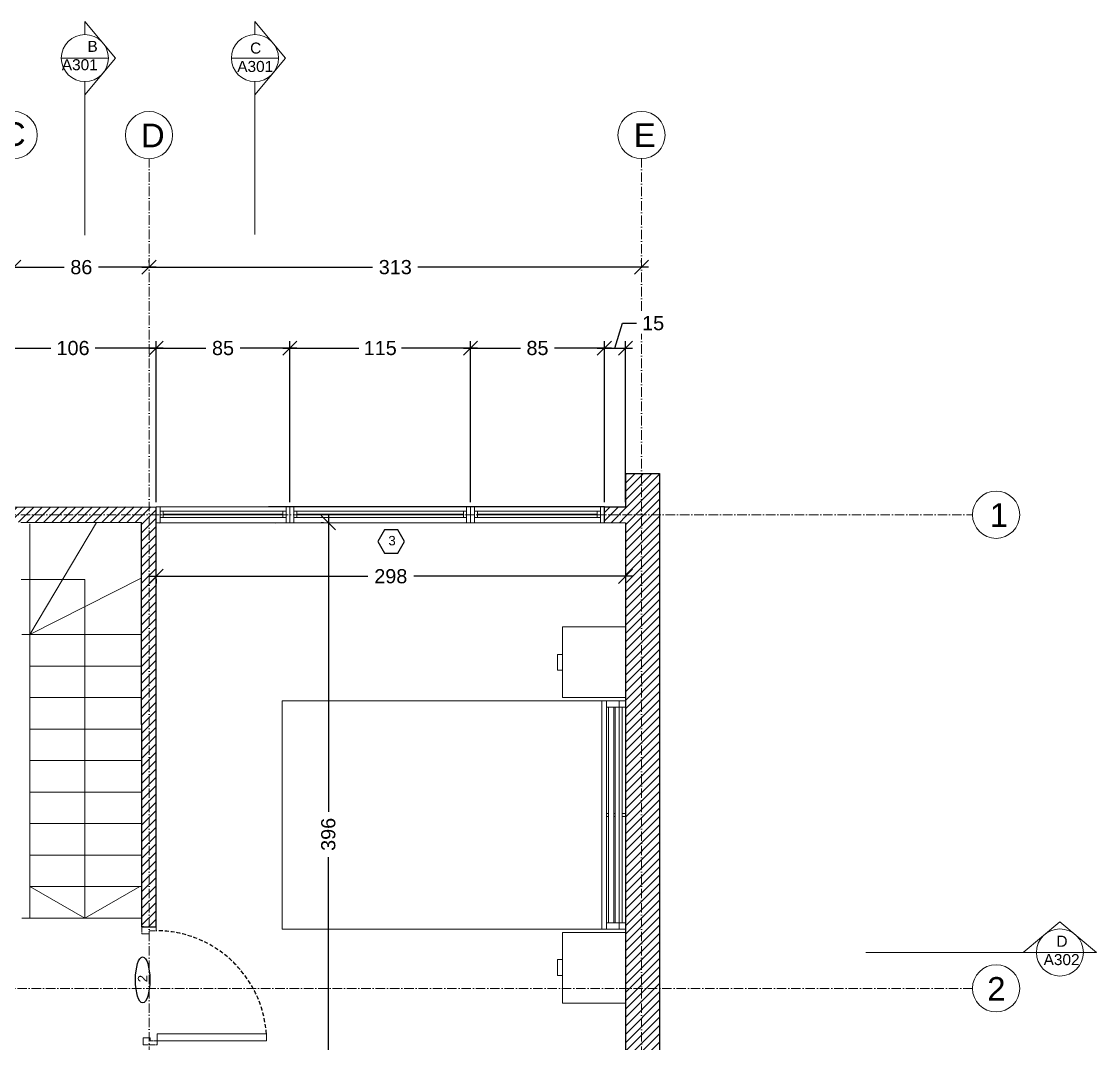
# Model space of a CAD drawing. Header units: millimetres. Extents: x 2830 to 9066, y 9741 to 14619.
# Drawn here: x 5222 to 5905, y 13920 to 14569 of the extents above; entities that cross this region are included whole.
import ezdxf

# ---------------------------------------------------------------- set-up
doc = ezdxf.new("R2010")
doc.units = ezdxf.units.MM
doc.header["$MEASUREMENT"] = 0
for name, pattern in [('ACAD_ISO10W100', [18, 12, -3, 0, -3]), ('CENTER', [2, 1.25, -0.25, 0.25, -0.25]), ('HIDDEN', [0.375, 0.25, -0.125])]:
    doc.linetypes.add(name, pattern=pattern)
doc.layers.get('DEFPOINTS').update_dxf_attribs({"color": 210})
doc.layers.add('ARREDI', color=8, linetype='Continuous', lineweight=18)
doc.layers.add('CAMPITURE', color=7, linetype='Continuous', lineweight=25)
for name, color, linetype in [('INFISSI', 4, 'Continuous'), ('NUMERAZIONE', 30, 'Continuous'), ('quote nuove', 2, 'Continuous'), ('STRUTTURA', 1, 'Continuous')]:
    doc.layers.add(name, color=color, linetype=linetype)
doc.layers.get('0').off()
doc.styles.add('ARIAL', font='Arial.ttf')
doc.styles.get("Standard").update_dxf_attribs({"font": 'Arial.ttf'})
doc.dimstyles.new('TICK_36', dxfattribs={"dimtxt": 3.6, "dimasz": 3.6, "dimexe": 1.8, "dimexo": 1.2, "dimgap": 1.8, "dimtad": 0, "dimdec": 0, "dimzin": 0, "dimdsep": 46, "dimtxsty": 'ARIAL', "dimblk": 'OBLIQUE', "dimcen": 1.8, "dimdle": 1.8, "dimclrd": 256, "dimclrt": 256, "dimadec": 0, "dimazin": 0, "dimtfac": 1, "dimtdec": 0, "dimtmove": 1, "dimatfit": 3, "dimldrblk": 'OPEN90', "dimfxl": 1, "dimtfill": 1, "dimtolj": 1, "dimtzin": 0, "dimarcsym": 0})
pattern_1 = [(45, (1663.0583, 10179.761), (-2.6516504, 2.6516504), [])]

# ---------------------------------------------------------------- blocks, each defined once
blk = doc.blocks.new('_Oblique')
at = {"color": 0, "linetype": 'ByBlock', "lineweight": -2}
blk.add_line((-0.5, -0.5), (0.5, 0.5), dxfattribs=at)
blk = doc.blocks.new('*D108')
at = {"layer": 'DEFPOINTS', "color": 0, "transparency": 16777216}
for p in [(5216.98, 14413.22), (5302.98, 14413.22), (5302.98, 14413.22)]:
    blk.add_point(p, dxfattribs=at)
at = {"layer": 'quote nuove', "lineweight": -2, "transparency": 16777216}
for p, q in [((5212.48, 14413.22), (5249.1, 14413.22)), ((5307.48, 14413.22), (5270.87, 14413.22))]:
    blk.add_line(p, q, dxfattribs=at)
at = {"layer": 'quote nuove', "color": 0, "lineweight": -2, "transparency": 16777216}
for p, q in [((5216.98, 14416.22), (5216.98, 14417.72)), ((5302.98, 14416.22), (5302.98, 14417.72))]:
    blk.add_line(p, q, dxfattribs=at)
at = {"layer": 'quote nuove', "lineweight": -2, "transparency": 16777216, "xscale": 9, "yscale": 9, "zscale": 9, "rotation": 180}
blk.add_blockref('_Oblique', (5216.98, 14413.22), dxfattribs=at)
at = {"layer": 'quote nuove', "lineweight": -2, "transparency": 16777216, "xscale": 9, "yscale": 9, "zscale": 9}
blk.add_blockref('_Oblique', (5302.98, 14413.22), dxfattribs=at)
at = {"layer": 'quote nuove', "lineweight": 0, "transparency": 16777216, "insert": (5259.98, 14413.22), "char_height": 9, "attachment_point": 5, "style": 'ARIAL', "bg_fill": 3, "box_fill_scale": 1.25, "bg_fill_color": 256, "bg_fill_true_color": 13158600, "bg_fill_transparency": 0}
blk.add_mtext('\\A1;86', dxfattribs=at)
blk = doc.blocks.new('_Open90')
at = {"color": 0, "linetype": 'ByBlock', "lineweight": -2}
for p, q in [((0, 0), (-1, 0)), ((-0.5, 0.5), (0, 0)), ((0, 0), (-0.5, -0.5))]:
    blk.add_line(p, q, dxfattribs=at)
blk = doc.blocks.new('*D109')
at = {"layer": 'DEFPOINTS', "color": 0, "transparency": 16777216}
for p in [(5302.98, 14413.22), (5615.74, 14413.23), (5615.74, 14413.23)]:
    blk.add_point(p, dxfattribs=at)
at = {"layer": 'quote nuove', "lineweight": -2, "transparency": 16777216}
for p, q in [((5298.48, 14413.23), (5444.98, 14413.23)), ((5620.24, 14413.23), (5473.75, 14413.23))]:
    blk.add_line(p, q, dxfattribs=at)
at = {"layer": 'quote nuove', "color": 0, "lineweight": -2, "transparency": 16777216}
for p, q in [((5302.98, 14416.22), (5302.98, 14417.73)), ((5615.74, 14416.23), (5615.74, 14417.73))]:
    blk.add_line(p, q, dxfattribs=at)
at = {"layer": 'quote nuove', "lineweight": -2, "transparency": 16777216, "xscale": 9, "yscale": 9, "zscale": 9, "rotation": 180}
blk.add_blockref('_Oblique', (5302.98, 14413.23), dxfattribs=at)
at = {"layer": 'quote nuove', "lineweight": -2, "transparency": 16777216, "xscale": 9, "yscale": 9, "zscale": 9}
blk.add_blockref('_Oblique', (5615.74, 14413.23), dxfattribs=at)
at = {"layer": 'quote nuove', "lineweight": 0, "transparency": 16777216, "insert": (5459.36, 14413.23), "char_height": 9, "attachment_point": 5, "style": 'ARIAL', "bg_fill": 3, "box_fill_scale": 1.25, "bg_fill_color": 256, "bg_fill_true_color": 13158600, "bg_fill_transparency": 0}
blk.add_mtext('\\A1;313', dxfattribs=at)
blk = doc.blocks.new('*D112')
at = {"layer": 'DEFPOINTS', "color": 0, "transparency": 16777216}
for p in [(5307.48, 14361.85), (5201.93, 14261.96), (5307.48, 14260.98)]:
    blk.add_point(p, dxfattribs=at)
at = {"layer": 'quote nuove', "color": 0, "lineweight": -2, "transparency": 16777216}
for p, q in [((5201.93, 14264.96), (5201.93, 14366.35)), ((5307.48, 14263.98), (5307.48, 14366.35))]:
    blk.add_line(p, q, dxfattribs=at)
at = {"layer": 'quote nuove', "lineweight": -2, "transparency": 16777216}
for p, q in [((5197.43, 14361.85), (5240.69, 14361.85)), ((5311.98, 14361.85), (5268.72, 14361.85))]:
    blk.add_line(p, q, dxfattribs=at)
at = {"layer": 'quote nuove', "lineweight": -2, "transparency": 16777216, "xscale": 9, "yscale": 9, "zscale": 9, "rotation": 180}
blk.add_blockref('_Oblique', (5201.93, 14361.85), dxfattribs=at)
at = {"layer": 'quote nuove', "lineweight": -2, "transparency": 16777216, "xscale": 9, "yscale": 9, "zscale": 9}
blk.add_blockref('_Oblique', (5307.48, 14361.85), dxfattribs=at)
at = {"layer": 'quote nuove', "lineweight": 0, "transparency": 16777216, "insert": (5254.71, 14361.85), "char_height": 9, "attachment_point": 5, "style": 'ARIAL', "bg_fill": 3, "box_fill_scale": 1.25, "bg_fill_color": 256, "bg_fill_true_color": 13158600, "bg_fill_transparency": 0}
blk.add_mtext('\\A1;106', dxfattribs=at)
blk = doc.blocks.new('*D113')
at = {"layer": 'DEFPOINTS', "color": 0, "transparency": 16777216}
for p in [(5392.42, 14361.85), (5307.48, 14260.98), (5392.42, 14260.97)]:
    blk.add_point(p, dxfattribs=at)
at = {"layer": 'quote nuove', "color": 0, "lineweight": -2, "transparency": 16777216}
for p, q in [((5307.48, 14263.98), (5307.48, 14366.35)), ((5392.42, 14263.97), (5392.42, 14366.35))]:
    blk.add_line(p, q, dxfattribs=at)
at = {"layer": 'quote nuove', "lineweight": -2, "transparency": 16777216}
for p, q in [((5302.98, 14361.85), (5339.07, 14361.85)), ((5396.92, 14361.85), (5360.83, 14361.85))]:
    blk.add_line(p, q, dxfattribs=at)
at = {"layer": 'quote nuove', "lineweight": -2, "transparency": 16777216, "xscale": 9, "yscale": 9, "zscale": 9, "rotation": 180}
blk.add_blockref('_Oblique', (5307.48, 14361.85), dxfattribs=at)
at = {"layer": 'quote nuove', "lineweight": -2, "transparency": 16777216, "xscale": 9, "yscale": 9, "zscale": 9}
blk.add_blockref('_Oblique', (5392.42, 14361.85), dxfattribs=at)
at = {"layer": 'quote nuove', "lineweight": 0, "transparency": 16777216, "insert": (5349.95, 14361.85), "char_height": 9, "attachment_point": 5, "style": 'ARIAL', "bg_fill": 3, "box_fill_scale": 1.25, "bg_fill_color": 256, "bg_fill_true_color": 13158600, "bg_fill_transparency": 0}
blk.add_mtext('\\A1;85', dxfattribs=at)
blk = doc.blocks.new('*D114')
at = {"layer": 'DEFPOINTS', "color": 0, "transparency": 16777216}
for p in [(5507.17, 14361.85), (5392.42, 14260.97), (5507.17, 14260.98)]:
    blk.add_point(p, dxfattribs=at)
at = {"layer": 'quote nuove', "color": 0, "lineweight": -2, "transparency": 16777216}
for p, q in [((5392.42, 14263.97), (5392.42, 14366.35)), ((5507.17, 14263.98), (5507.17, 14366.35))]:
    blk.add_line(p, q, dxfattribs=at)
at = {"layer": 'quote nuove', "lineweight": -2, "transparency": 16777216}
for p, q in [((5387.92, 14361.85), (5436.27, 14361.85)), ((5511.67, 14361.85), (5463.32, 14361.85))]:
    blk.add_line(p, q, dxfattribs=at)
at = {"layer": 'quote nuove', "lineweight": -2, "transparency": 16777216, "xscale": 9, "yscale": 9, "zscale": 9, "rotation": 180}
blk.add_blockref('_Oblique', (5392.42, 14361.85), dxfattribs=at)
at = {"layer": 'quote nuove', "lineweight": -2, "transparency": 16777216, "xscale": 9, "yscale": 9, "zscale": 9}
blk.add_blockref('_Oblique', (5507.17, 14361.85), dxfattribs=at)
at = {"layer": 'quote nuove', "lineweight": 0, "transparency": 16777216, "insert": (5449.79, 14361.85), "char_height": 9, "attachment_point": 5, "style": 'ARIAL', "bg_fill": 3, "box_fill_scale": 1.25, "bg_fill_color": 256, "bg_fill_true_color": 13158600, "bg_fill_transparency": 0}
blk.add_mtext('\\A1;115', dxfattribs=at)
blk = doc.blocks.new('*D115')
at = {"layer": 'DEFPOINTS', "color": 0, "transparency": 16777216}
for p in [(5592.17, 14361.85), (5507.17, 14260.98), (5592.17, 14261.02)]:
    blk.add_point(p, dxfattribs=at)
at = {"layer": 'quote nuove', "color": 0, "lineweight": -2, "transparency": 16777216}
for p, q in [((5507.17, 14263.98), (5507.17, 14366.35)), ((5592.17, 14264.02), (5592.17, 14366.35))]:
    blk.add_line(p, q, dxfattribs=at)
at = {"layer": 'quote nuove', "lineweight": -2, "transparency": 16777216}
for p, q in [((5502.67, 14361.85), (5538.78, 14361.85)), ((5596.67, 14361.85), (5560.55, 14361.85))]:
    blk.add_line(p, q, dxfattribs=at)
at = {"layer": 'quote nuove', "lineweight": -2, "transparency": 16777216, "xscale": 9, "yscale": 9, "zscale": 9, "rotation": 180}
blk.add_blockref('_Oblique', (5507.17, 14361.85), dxfattribs=at)
at = {"layer": 'quote nuove', "lineweight": -2, "transparency": 16777216, "xscale": 9, "yscale": 9, "zscale": 9}
blk.add_blockref('_Oblique', (5592.17, 14361.85), dxfattribs=at)
at = {"layer": 'quote nuove', "lineweight": 0, "transparency": 16777216, "insert": (5549.67, 14361.85), "char_height": 9, "attachment_point": 5, "style": 'ARIAL', "bg_fill": 3, "box_fill_scale": 1.25, "bg_fill_color": 256, "bg_fill_true_color": 13158600, "bg_fill_transparency": 0}
blk.add_mtext('\\A1;85', dxfattribs=at)
blk = doc.blocks.new('*D187')
at = {"layer": 'DEFPOINTS', "color": 0, "transparency": 16777216}
for p in [(5605.53, 14361.85), (5592.17, 14260.96), (5605.53, 14260.96)]:
    blk.add_point(p, dxfattribs=at)
at = {"layer": 'quote nuove', "lineweight": -2, "transparency": 16777216}
for p, q in [((5598.85, 14361.85), (5603.59, 14377.66)), ((5603.59, 14377.66), (5612.59, 14377.66)), ((5587.67, 14361.85), (5610.03, 14361.85))]:
    blk.add_line(p, q, dxfattribs=at)
at = {"layer": 'quote nuove', "color": 0, "lineweight": -2, "transparency": 16777216}
for p, q in [((5592.17, 14263.96), (5592.17, 14366.35)), ((5605.53, 14263.96), (5605.53, 14366.35))]:
    blk.add_line(p, q, dxfattribs=at)
at = {"layer": 'quote nuove', "lineweight": -2, "transparency": 16777216, "xscale": 9, "yscale": 9, "zscale": 9, "rotation": 180}
blk.add_blockref('_Oblique', (5592.17, 14361.85), dxfattribs=at)
at = {"layer": 'quote nuove', "lineweight": -2, "transparency": 16777216, "xscale": 9, "yscale": 9, "zscale": 9}
blk.add_blockref('_Oblique', (5605.53, 14361.85), dxfattribs=at)
at = {"layer": 'quote nuove', "transparency": 16777216, "insert": (5623.11, 14377.66), "char_height": 9, "attachment_point": 5, "style": 'ARIAL', "bg_fill": 3, "box_fill_scale": 1.25, "bg_fill_color": 256, "bg_fill_true_color": 13158600, "bg_fill_transparency": 0}
blk.add_mtext('\\A1;15', dxfattribs=at)
blk = doc.blocks.new('*D121')
at = {"layer": 'DEFPOINTS', "color": 0, "ltscale": 2.5, "transparency": 16777216}
for p in [(5416.85, 14250.98), (5416.85, 13855.06), (5416.85, 13855.06)]:
    blk.add_point(p, dxfattribs=at)
at = {"layer": 'quote nuove', "lineweight": -2, "ltscale": 2.5, "transparency": 16777216}
for p, q in [((5416.85, 14255.48), (5416.85, 14067.4)), ((5416.85, 13850.56), (5416.85, 14038.63))]:
    blk.add_line(p, q, dxfattribs=at)
at = {"layer": 'quote nuove', "color": 0, "lineweight": -2, "ltscale": 2.5, "transparency": 16777216}
for p, q in [((5413.85, 14250.98), (5412.35, 14250.98)), ((5413.85, 13855.06), (5412.35, 13855.06))]:
    blk.add_line(p, q, dxfattribs=at)
at = {"layer": 'quote nuove', "lineweight": -2, "ltscale": 2.5, "transparency": 16777216, "xscale": 9, "yscale": 9, "zscale": 9}
for p, rotation in [((5416.85, 14250.98), 90), ((5416.85, 13855.06), 270)]:
    blk.add_blockref('_Oblique', p, dxfattribs=dict(at, rotation=rotation))
at = {"layer": 'quote nuove', "ltscale": 2.5, "transparency": 16777216, "insert": (5416.85, 14053.02), "char_height": 9, "attachment_point": 5, "rotation": 90, "style": 'ARIAL', "bg_fill": 3, "box_fill_scale": 1.25, "bg_fill_color": 256, "bg_fill_true_color": 13158600, "bg_fill_transparency": 0}
blk.add_mtext('\\A1;396', dxfattribs=at)
blk = doc.blocks.new('*D190')
at = {"layer": 'DEFPOINTS', "color": 0, "ltscale": 2.5, "transparency": 16777216}
for p in [(5307.48, 14218.13), (5605.54, 14218.12), (5605.54, 14216.9)]:
    blk.add_point(p, dxfattribs=at)
at = {"layer": 'quote nuove', "lineweight": -2, "ltscale": 2.5, "transparency": 16777216}
for p, q in [((5302.98, 14216.9), (5441.94, 14216.9)), ((5610.04, 14216.9), (5471.08, 14216.9))]:
    blk.add_line(p, q, dxfattribs=at)
at = {"layer": 'quote nuove', "color": 0, "lineweight": -2, "ltscale": 2.5, "transparency": 16777216}
for p, q in [((5307.48, 14215.13), (5307.48, 14212.4)), ((5605.54, 14215.12), (5605.54, 14212.4))]:
    blk.add_line(p, q, dxfattribs=at)
at = {"layer": 'quote nuove', "lineweight": -2, "ltscale": 2.5, "transparency": 16777216, "xscale": 9, "yscale": 9, "zscale": 9, "rotation": 180}
blk.add_blockref('_Oblique', (5307.48, 14216.9), dxfattribs=at)
at = {"layer": 'quote nuove', "lineweight": -2, "ltscale": 2.5, "transparency": 16777216, "xscale": 9, "yscale": 9, "zscale": 9}
blk.add_blockref('_Oblique', (5605.54, 14216.9), dxfattribs=at)
at = {"layer": 'quote nuove', "ltscale": 2.5, "transparency": 16777216, "insert": (5456.51, 14216.9), "char_height": 9, "attachment_point": 5, "style": 'ARIAL', "bg_fill": 3, "box_fill_scale": 1.25, "bg_fill_color": 256, "bg_fill_true_color": 13158600, "bg_fill_transparency": 0}
blk.add_mtext('\\A1;298', dxfattribs=at)

msp = doc.modelspace()

# ---------------------------------------------------------------- hatches: boundary and pattern name
at = {"layer": 'CAMPITURE'}
h = msp.add_hatch(dxfattribs=at)
h.set_pattern_fill('ANSI31', color=0, scale=30)
h.set_pattern_definition(pattern_1)
h.paths.add_polyline_path([(5605.54, 14260.96), (5592.17, 14260.96), (5592.17, 14256.01), (5605.54, 14256.01)])
h.paths.add_polyline_path([(5605.54, 14256.01), (5592.17, 14256.01), (5592.17, 14250.97), (5605.53, 14250.96), (5605.54, 14250.96)])
at = {"layer": 'STRUTTURA'}
h = msp.add_hatch(dxfattribs=at)
h.set_pattern_fill('ANSI31', color=0, scale=30)
h.set_pattern_definition(pattern_1)
h.paths.add_polyline_path([(5615.75, 13850.33), (5605.53, 13850.33), (5605.53, 13763.46), (5615.75, 13763.46)])
h.paths.add_polyline_path([(5615.75, 13763.46), (5605.53, 13763.46), (5605.53, 13564.21), (5615.75, 13564.21)])
h.paths.add_polyline_path([(5627.14, 13763.46), (5615.75, 13763.46), (5615.75, 13564.21), (5627.14, 13564.21)])
h.paths.add_polyline_path([(5627.14, 13850.33), (5615.75, 13850.33), (5615.75, 13763.46), (5627.14, 13763.46)])
h.paths.add_polyline_path([(5615.75, 13564.21), (5605.53, 13564.21), (5605.53, 13529.96), (5615.75, 13529.96)])
h.paths.add_polyline_path([(5627.14, 13564.21), (5615.75, 13564.21), (5615.75, 13529.96), (5627.14, 13529.96)])
h.paths.add_polyline_path([(5615.74, 13893.56), (5605.53, 13893.56), (5605.53, 13850.33), (5615.75, 13850.33)])
h.paths.add_polyline_path([(5627.14, 13893.56), (5615.74, 13893.56), (5615.75, 13850.33), (5627.14, 13850.33)])
h.paths.add_polyline_path([(5627.14, 13955.11), (5615.74, 13955.11), (5615.74, 13893.56), (5627.14, 13893.56)])
h.paths.add_polyline_path([(5615.74, 13955.11), (5605.53, 13955.11), (5605.53, 13893.56), (5615.74, 13893.56)])
h.paths.add_polyline_path([(5615.74, 14256.01), (5605.53, 14256.01), (5605.53, 13955.11), (5615.74, 13955.11)])
h.paths.add_polyline_path([(5627.14, 14256.01), (5615.74, 14256.01), (5615.74, 13955.11), (5627.14, 13955.11)])
h.paths.add_polyline_path([(5615.74, 14282.16), (5605.53, 14282.16), (5605.53, 14256.01), (5615.74, 14256.01)])
h.paths.add_polyline_path([(5627.14, 14282.16), (5615.74, 14282.16), (5615.74, 14256.01), (5627.14, 14256.01)])
h = msp.add_hatch(dxfattribs=at)
h.set_pattern_fill('ANSI31', color=0, scale=30)
h.set_pattern_definition(pattern_1)
h.paths.add_polyline_path([(5117.23, 14260.86), (4997.23, 14260.86), (4997.23, 14256.01), (5117.23, 14256.01)])
h.paths.add_polyline_path([(5117.23, 14256.01), (4997.23, 14256.01), (4997.23, 14251.26), (5117.23, 14251.27)])
h.paths.add_polyline_path([(5307.48, 14260.96), (5216.98, 14260.88), (5216.98, 14256.01), (5307.48, 14256.01)])
h.paths.add_polyline_path([(5307.48, 14256.01), (5216.98, 14256.01), (5216.98, 14251.22), (5307.48, 14250.99)])
h.paths.add_polyline_path([(5216.98, 14256.01), (5201.93, 14256.01), (5201.93, 14251.26), (5216.98, 14251.22)])
h.paths.add_polyline_path([(5216.98, 14260.88), (5201.93, 14260.86), (5201.93, 14256.01), (5216.98, 14256.01)])
h = msp.add_hatch(dxfattribs=at)
h.set_pattern_fill('ANSI31', color=0, scale=30)
h.set_pattern_definition(pattern_1)
h.paths.add_polyline_path([(5302.98, 14251.01), (5298.28, 14251.01), (5298.48, 13994.34), (5302.98, 13994.34)])
h.paths.add_polyline_path([(5307.48, 14251.01), (5302.98, 14251.01), (5302.98, 13994.34), (5307.48, 13994.34)])

# ---------------------------------------------------------------- linework, layer by layer
at = {"layer": 'ARREDI'}
for p, q in [((5262.23, 14214.86), (5221.73, 14214.86)), ((5227.23, 14179.86), (5227.23, 14119.86)), ((5565.54, 14167.21), (5562.29, 14167.21)), ((5562.29, 14167.21), (5562.29, 14157.21)), ((5562.29, 14157.21), (5565.54, 14157.21)), ((5387.54, 14137.85), (5605.54, 14137.85)), ((5387.54, 13992.85), (5387.54, 14137.85)), ((5590.54, 14137.85), (5590.54, 13992.85)), ((5593.54, 14137.85), (5593.54, 13992.85)), ((5593.54, 14137.85), (5593.54, 14133.85)), ((5593.54, 14133.85), (5597.54, 14133.85)), ((5594.71, 14133.85), (5594.71, 13996.85)), ((5598.1, 14133.85), (5595.54, 14133.85)), ((5597.54, 14133.85), (5601.54, 14133.85)), ((5598.1, 13996.85), (5598.1, 14133.85)), ((5598.91, 14133.85), (5598.91, 13996.85)), ((5601.54, 14133.85), (5601.54, 14137.85)), ((5605.54, 14133.85), (5601.54, 14133.85)), ((5601.54, 14133.85), (5603.54, 14133.85)), ((5601.54, 14133.85), (5601.54, 14049.35)), ((5603.54, 14133.85), (5603.54, 14049.64)), ((5227.23, 14119.86), (5227.23, 13999.86)), ((5601.54, 13996.85), (5601.54, 14081.35)), ((5603.54, 13996.85), (5603.54, 14081.05)), ((5594.71, 14066.35), (5593.54, 14066.35)), ((5594.71, 14064.35), (5593.54, 14064.35)), ((5598.91, 14066.35), (5598.1, 14066.35)), ((5598.91, 14064.35), (5598.1, 14064.35)), ((5601.54, 14065.35), (5601.54, 14066.35)), ((5603.54, 14066.35), (5603.54, 14064.35)), ((5605.54, 14066.35), (5603.54, 14066.35)), ((5603.54, 14066.35), (5603.54, 14064.35)), ((5603.54, 14064.35), (5605.54, 14064.35)), ((5222.23, 13999.86), (5298.48, 13999.74)), ((5593.54, 13996.85), (5601.54, 13996.85)), ((5599.54, 13996.85), (5598.1, 13996.85)), ((5605.54, 13996.85), (5601.54, 13996.85)), ((5601.54, 13996.85), (5601.54, 13992.85)), ((5601.54, 13996.85), (5603.54, 13996.85)), ((5605.54, 13992.85), (5387.54, 13992.85)), ((5387.54, 13992.85), (5605.54, 13992.85)), ((5601.54, 13992.85), (5605.54, 13992.85)), ((5562.29, 13973.49), (5565.54, 13973.49)), ((5562.29, 13963.49), (5562.29, 13973.49)), ((5565.54, 13963.49), (5562.29, 13963.49))]:
    msp.add_line(p, q, dxfattribs=at)
for points in [[(5227.23, 14179.86), (5269.66, 14251.09)], [(5227.23, 14179.86), (5227.23, 14250.26)], [(5227.23, 14179.86), (5298.31, 14215.92)], [(5262.23, 13999.86), (5262.23, 14214.86)], [(5227.23, 14179.86), (5222.23, 14179.86)], [(5227.23, 14179.86), (5298.34, 14179.86)], [(5227.23, 14159.86), (5298.35, 14159.86)], [(5227.23, 14139.86), (5298.37, 14139.86)], [(5227.23, 14119.86), (5298.38, 14119.86)], [(5227.23, 14099.86), (5298.4, 14099.86)], [(5227.23, 14079.86), (5298.42, 14079.86)], [(5227.23, 14059.86), (5298.43, 14059.86)], [(5227.23, 14039.86), (5298.45, 14039.86)], [(5227.23, 14019.86), (5298.46, 14019.92)], [(5297.23, 14019.86), (5262.23, 13999.86), (5227.23, 14019.86)]]:
    msp.add_lwpolyline(points, dxfattribs=at)
for points in [[(5565.54, 14139.92), (5565.54, 14184.92), (5605.54, 14184.92), (5605.54, 14139.92)], [(5565.54, 13990.78), (5565.54, 13945.78), (5605.54, 13945.78), (5605.54, 13990.78)]]:
    msp.add_lwpolyline(points, close=True, dxfattribs=at)
at = {"layer": 'INFISSI', "color": 4, "linetype": 'ByBlock', "lineweight": 0}
for p, q in [((5307.48, 14260.98), (5392.48, 14260.98)), ((5394.84, 14260.97), (5507.17, 14260.98)), ((5408.31, 14260.97), (5493.31, 14260.97)), ((5507.17, 14260.98), (5592.17, 14260.98)), ((5307.48, 14250.98), (5392.48, 14250.98)), ((5394.84, 14250.97), (5507.17, 14250.98)), ((5408.31, 14250.97), (5493.31, 14250.97)), ((5507.17, 14250.98), (5592.17, 14250.98))]:
    msp.add_line(p, q, dxfattribs=at)
at = {"layer": 'INFISSI', "color": 4, "lineweight": 0}
for p, q in [((5309.98, 14258.22), (5311.98, 14258.22)), ((5309.98, 14256.22), (5309.98, 14254.22)), ((5311.98, 14258.22), (5311.98, 14254.22)), ((5311.98, 14258.22), (5387.98, 14258.22)), ((5311.98, 14255.97), (5311.98, 14256.47)), ((5311.98, 14256.47), (5387.98, 14256.47)), ((5387.98, 14255.97), (5311.98, 14255.97)), ((5387.98, 14256.47), (5386.8, 14256.47)), ((5386.8, 14255.97), (5387.98, 14255.97)), ((5389.98, 14258.22), (5387.98, 14258.22)), ((5387.98, 14258.22), (5387.98, 14254.22)), ((5387.98, 14258.22), (5387.98, 14254.22)), ((5387.98, 14256.22), (5387.98, 14256.47)), ((5389.98, 14256.22), (5389.98, 14258.22)), ((5394.84, 14258.22), (5396.84, 14258.22)), ((5394.84, 14256.22), (5394.84, 14254.22)), ((5396.84, 14258.22), (5396.84, 14254.22)), ((5396.84, 14258.22), (5502.67, 14258.22)), ((5396.84, 14255.97), (5396.84, 14256.47)), ((5396.84, 14256.47), (5502.67, 14256.47)), ((5502.67, 14255.97), (5396.84, 14255.97)), ((5472.84, 14256.47), (5471.65, 14256.47)), ((5471.65, 14255.97), (5472.84, 14255.97)), ((5504.67, 14258.22), (5502.67, 14258.22)), ((5502.67, 14258.22), (5502.67, 14254.22)), ((5504.67, 14256.22), (5504.67, 14258.22)), ((5509.67, 14258.22), (5511.67, 14258.22)), ((5509.67, 14256.22), (5509.67, 14254.22)), ((5511.67, 14258.22), (5511.67, 14254.22)), ((5511.67, 14258.22), (5587.67, 14258.22)), ((5511.67, 14255.97), (5511.67, 14256.47)), ((5511.67, 14256.47), (5587.67, 14256.47)), ((5587.67, 14255.97), (5511.67, 14255.97)), ((5587.67, 14256.47), (5586.48, 14256.47)), ((5586.48, 14255.97), (5587.67, 14255.97)), ((5589.67, 14258.22), (5587.67, 14258.22)), ((5587.67, 14258.22), (5587.67, 14254.22)), ((5587.67, 14258.22), (5587.67, 14254.22)), ((5587.67, 14256.22), (5587.67, 14256.47)), ((5589.67, 14256.22), (5589.67, 14258.22)), ((5311.98, 14254.22), (5309.98, 14254.22)), ((5309.98, 14254.22), (5312.56, 14254.22)), ((5387.98, 14254.22), (5311.98, 14254.22)), ((5387.98, 14254.22), (5389.98, 14254.22)), ((5394.84, 14254.22), (5397.29, 14254.22)), ((5396.84, 14254.22), (5394.84, 14254.22)), ((5502.67, 14254.22), (5396.84, 14254.22)), ((5502.67, 14254.22), (5504.67, 14254.22)), ((5511.67, 14254.22), (5509.67, 14254.22)), ((5509.67, 14254.22), (5512.15, 14254.22)), ((5587.67, 14254.22), (5511.67, 14254.22)), ((5587.67, 14254.22), (5589.67, 14254.22))]:
    msp.add_line(p, q, dxfattribs=at)
at = {"layer": 'INFISSI', "linetype": 'ByBlock'}
msp.add_line((5309.65, 14250.97), (5592.17, 14251.02), dxfattribs=at)
at = {"layer": 'INFISSI', "color": 4, "linetype": 'ByBlock', "lineweight": 0}
for points in [[(5307.48, 14260.98), (5309.98, 14260.98), (5309.98, 14250.98), (5307.48, 14250.98)], [(5389.98, 14260.98), (5392.42, 14260.98), (5392.42, 14250.98), (5389.98, 14250.98)], [(5392.42, 14261.01), (5394.84, 14260.98), (5394.84, 14250.98), (5392.42, 14251.01)], [(5504.67, 14260.98), (5507.17, 14260.98), (5507.17, 14250.98), (5504.67, 14250.98)], [(5507.17, 14260.98), (5509.67, 14260.98), (5509.67, 14250.98), (5507.17, 14250.98)], [(5589.67, 14260.98), (5592.17, 14260.98), (5592.17, 14250.98), (5589.67, 14250.98)]]:
    msp.add_lwpolyline(points, close=True, dxfattribs=at)
at = {"layer": 'INFISSI', "linetype": 'ByBlock'}
msp.add_lwpolyline([(5383.37, 14250.97), (5592.17, 14251.02), (5592.17, 14261.02), (5378.86, 14260.97)], dxfattribs=at)
at = {"layer": 'INFISSI', "color": 4, "linetype": 'CENTER', "lineweight": 0}
for points in [[(5307.48, 13991.84), (5307.48, 13994.34), (5298.48, 13994.34), (5298.48, 13989.84), (5302.98, 13989.84), (5302.98, 13991.84), (5307.48, 13991.84)], [(5308.23, 13921.84), (5308.23, 13919.34), (5299.23, 13919.34), (5299.23, 13923.84), (5303.73, 13923.84), (5303.73, 13921.84), (5308.23, 13921.84)]]:
    msp.add_lwpolyline(points, dxfattribs=at)
at = {"layer": 'INFISSI', "color": 4, "linetype": 'Continuous', "lineweight": 0}
msp.add_lwpolyline([(5377.48, 13926.34), (5308.23, 13926.34), (5308.23, 13921.84), (5377.48, 13921.84), (5377.48, 13926.34)], dxfattribs=at)
at = {"layer": 'INFISSI', "color": 4, "linetype": 'HIDDEN', "lineweight": -2, "ltscale": 10}
msp.add_arc((5307.38, 13921.57), 70.27, 3.89066, 89.91357, dxfattribs=at)
at = {"layer": 'NUMERAZIONE', "lineweight": 0}
for p, q in [((5281.62, 14546.03), (5262.23, 14569.27)), ((5262.23, 14569.27), (5262.23, 14560.98)), ((5389.63, 14546.03), (5370.24, 14569.27)), ((5370.24, 14569.27), (5370.24, 14560.98)), ((5277.19, 14546.03), (5247.28, 14546.03)), ((5281.62, 14546.03), (5262.23, 14522.79)), ((5385.19, 14546.03), (5355.29, 14546.03)), ((5389.63, 14546.03), (5370.24, 14522.79)), ((5262.23, 14531.08), (5262.23, 14522.79)), ((5370.24, 14531.08), (5370.15, 14434.03)), ((5262.23, 14522.79), (5262.23, 14433.52)), ((5881.45, 13997.4), (5858.21, 13978.01)), ((5881.45, 13997.4), (5904.69, 13978.01)), ((5858.21, 13978.01), (5758.21, 13978.01)), ((5858.21, 13978.01), (5904.69, 13978.01))]:
    msp.add_line(p, q, dxfattribs=at)
at = {"layer": 'NUMERAZIONE'}
msp.add_lwpolyline([(5465.3, 14238.92), (5461.02, 14246.33), (5452.47, 14246.33), (5448.2, 14238.92), (5452.47, 14231.52), (5461.02, 14231.52)], close=True, dxfattribs=at)
at = {"layer": 'NUMERAZIONE', "lineweight": 0}
for centre in [(5262.23, 14546.03), (5370.24, 14546.03), (5881.45, 13978.01)]:
    msp.add_circle(centre, 14.95, dxfattribs=at)
at = {"layer": 'NUMERAZIONE'}
msp.add_ellipse((5298.93, 13960.59), major_axis=(0, 14.61), ratio=0.314087, dxfattribs=at)
at = {"layer": 'quote nuove', "color": 253, "linetype": 'ACAD_ISO10W100', "lineweight": 0, "ltscale": 0.5, "transparency": 33554687}
for p, q in [((5302.98, 13330), (5302.98, 14482.17)), ((5615.75, 13329.96), (5615.74, 14482.17)), ((4775.63, 14256.01), (5825.94, 14256.01)), ((5825.94, 13955.11), (4775.63, 13955.11))]:
    msp.add_line(p, q, dxfattribs=at)
at = {"layer": 'quote nuove', "color": 253, "lineweight": 0}
for centre in [(5216.98, 14497.12), (5302.98, 14497.12), (5615.74, 14497.17), (5840.94, 14256.01), (5840.94, 13955.21)]:
    msp.add_circle(centre, 15, dxfattribs=at)
at = {"layer": 'STRUTTURA'}
for p, q in [((5605.53, 14282.16), (5605.53, 14260.96)), ((5605.53, 14282.16), (5627.14, 14282.16)), ((5627.14, 14282.16), (5627.14, 13529.96)), ((5201.93, 14260.86), (5307.48, 14260.97)), ((5307.48, 13994.34), (5307.48, 14260.98)), ((5592.17, 14250.98), (5592.17, 14260.96)), ((5221.55, 14251.23), (5298.28, 14251.01)), ((5298.48, 13994.34), (5298.28, 14251.01)), ((5605.54, 14250.96), (5605.53, 13855.06)), ((5627.14, 14250.26), (5627.14, 14160.26)), ((5627.14, 14115.26), (5627.14, 13915.26)), ((5299.48, 13994.34), (5298.48, 13994.34)), ((5298.48, 13994.34), (5307.48, 13994.34))]:
    msp.add_line(p, q, dxfattribs=at)
at = {"layer": 'STRUTTURA', "linetype": 'ByBlock', "lineweight": -2}
for p, q in [((5592.17, 14260.96), (5605.53, 14260.96)), ((5592.17, 14251.02), (5605.53, 14250.96))]:
    msp.add_line(p, q, dxfattribs=at)

# ---------------------------------------------------------------- texts
at = {"layer": 'NUMERAZIONE', "lineweight": 0, "char_height": 7}
for s, insert, attachment_point in [('   B     \\PA301', (5270.41, 14556.99), 3), ('\\pi-7,l7;   C\\PA301', (5359, 14555.89), 1), ('   D\\PA302', (5871.11, 13988.64), 1)]:
    msp.add_mtext_dynamic_manual_height_columns(s, width=18.8196, gutter_width=12.5, heights=[0], dxfattribs=dict(at, insert=insert, attachment_point=attachment_point))
at = {"layer": 'NUMERAZIONE', "ltscale": 0.1, "insert": (5454.97, 14242.57), "char_height": 6, "attachment_point": 1}
msp.add_mtext_dynamic_manual_height_columns('3', width=0.5819, gutter_width=12.5, heights=[0], dxfattribs=at)
at = {"layer": 'NUMERAZIONE', "ltscale": 0.1, "insert": (5295.91, 13959.09), "char_height": 6, "attachment_point": 1, "rotation": 90}
msp.add_mtext_dynamic_manual_height_columns('2', width=0.5819, gutter_width=12.5, heights=[0], dxfattribs=at)
at = {"layer": 'quote nuove', "color": 253, "lineweight": 0, "insert": (5209.47, 14505.27), "char_height": 15, "attachment_point": 1, "style": 'ARIAL'}
msp.add_mtext_dynamic_manual_height_columns('{\\fArial|b0|i0|c0|p0;C} ', width=15.1923, gutter_width=12.5, heights=[0], dxfattribs=at)
at = {"layer": 'quote nuove', "color": 253, "lineweight": 0, "char_height": 15, "attachment_point": 1}
for s, insert in [('D', (5297.76, 14504.4)), ('E', (5610.83, 14504.56)), ('1', (5836.84, 14263.28)), ('2', (5835.27, 13962.38))]:
    msp.add_mtext_dynamic_manual_height_columns(s, width=15.1923, gutter_width=12.5, heights=[0], dxfattribs=dict(at, insert=insert))

# ---------------------------------------------------------------- next in the draw order: dimensions: what is measured, and where the dimension line sits
at = {"layer": 'quote nuove', "color": 253, "lineweight": 0}
for base, p1, p2, picture, middle in [((5302.98, 14413.22), (5216.98, 14413.22), (5302.98, 14413.22), '*D108', (5259.98, 14413.22)), ((5307.48, 14361.85), (5201.93, 14261.96), (5307.48, 14260.98), '*D112', (5254.71, 14361.85))]:
    dim = msp.add_linear_dim(base=base, p1=p1, p2=p2, dimstyle='TICK_36', override={"dimscale": 2.5}, dxfattribs=at)
    dim.commit()
    dim.dimension.update_dxf_attribs({"geometry": picture, "text_midpoint": middle})
at = {"layer": 'quote nuove', "color": 253, "ltscale": 2.5}
dim = msp.add_linear_dim(base=(5416.85, 13855.06), p1=(5416.85, 14250.98), p2=(5416.85, 13855.06), angle=90, dimstyle='TICK_36', override={"dimscale": 2.5}, dxfattribs=at)
dim.commit()
dim.dimension.update_dxf_attribs({"geometry": '*D121', "text_midpoint": (5416.85, 14053.02)})

# ---------------------------------------------------------------- next in the draw order: dimensions: what is measured, and where the dimension line sits
at = {"layer": 'quote nuove', "color": 253, "lineweight": 0}
for base, p1, p2, picture, middle in [((5615.74, 14413.23), (5302.98, 14413.22), (5615.74, 14413.23), '*D109', (5459.36, 14413.23)), ((5392.42, 14361.85), (5307.48, 14260.98), (5392.42, 14260.97), '*D113', (5349.95, 14361.85))]:
    dim = msp.add_linear_dim(base=base, p1=p1, p2=p2, dimstyle='TICK_36', override={"dimscale": 2.5}, dxfattribs=at)
    dim.commit()
    dim.dimension.update_dxf_attribs({"geometry": picture, "text_midpoint": middle})
at = {"layer": 'quote nuove', "color": 253, "ltscale": 2.5}
dim = msp.add_linear_dim(base=(5605.54, 14216.9), p1=(5307.48, 14218.13), p2=(5605.54, 14218.12), dimstyle='TICK_36', override={"dimscale": 2.5}, dxfattribs=at)
dim.commit()
dim.dimension.update_dxf_attribs({"geometry": '*D190', "text_midpoint": (5456.51, 14216.9)})

# ---------------------------------------------------------------- next in the draw order: dimensions: what is measured, and where the dimension line sits
at = {"layer": 'quote nuove', "color": 253, "lineweight": 0}
dim = msp.add_linear_dim(base=(5507.17, 14361.85), p1=(5392.42, 14260.97), p2=(5507.17, 14260.98), dimstyle='TICK_36', override={"dimscale": 2.5}, dxfattribs=at)
dim.commit()
dim.dimension.update_dxf_attribs({"geometry": '*D114', "text_midpoint": (5449.79, 14361.85)})

# ---------------------------------------------------------------- next in the draw order: dimensions: what is measured, and where the dimension line sits
dim = msp.add_linear_dim(base=(5592.17, 14361.85), p1=(5507.17, 14260.98), p2=(5592.17, 14261.02), dimstyle='TICK_36', override={"dimscale": 2.5}, dxfattribs=at)
dim.commit()
dim.dimension.update_dxf_attribs({"geometry": '*D115', "text_midpoint": (5549.67, 14361.85)})

# ---------------------------------------------------------------- next in the draw order: dimensions: what is measured, and where the dimension line sits
at = {"layer": 'quote nuove', "color": 253}
dim = msp.add_linear_dim(base=(5605.53, 14361.85), p1=(5592.17, 14260.96), p2=(5605.53, 14260.96), text='15', dimstyle='TICK_36', override={"dimscale": 2.5}, dxfattribs=at)
dim.commit()
dim.dimension.update_dxf_attribs({"geometry": '*D187', "text_midpoint": (5617.09, 14377.66)})

doc.saveas('drawing.dxf')
